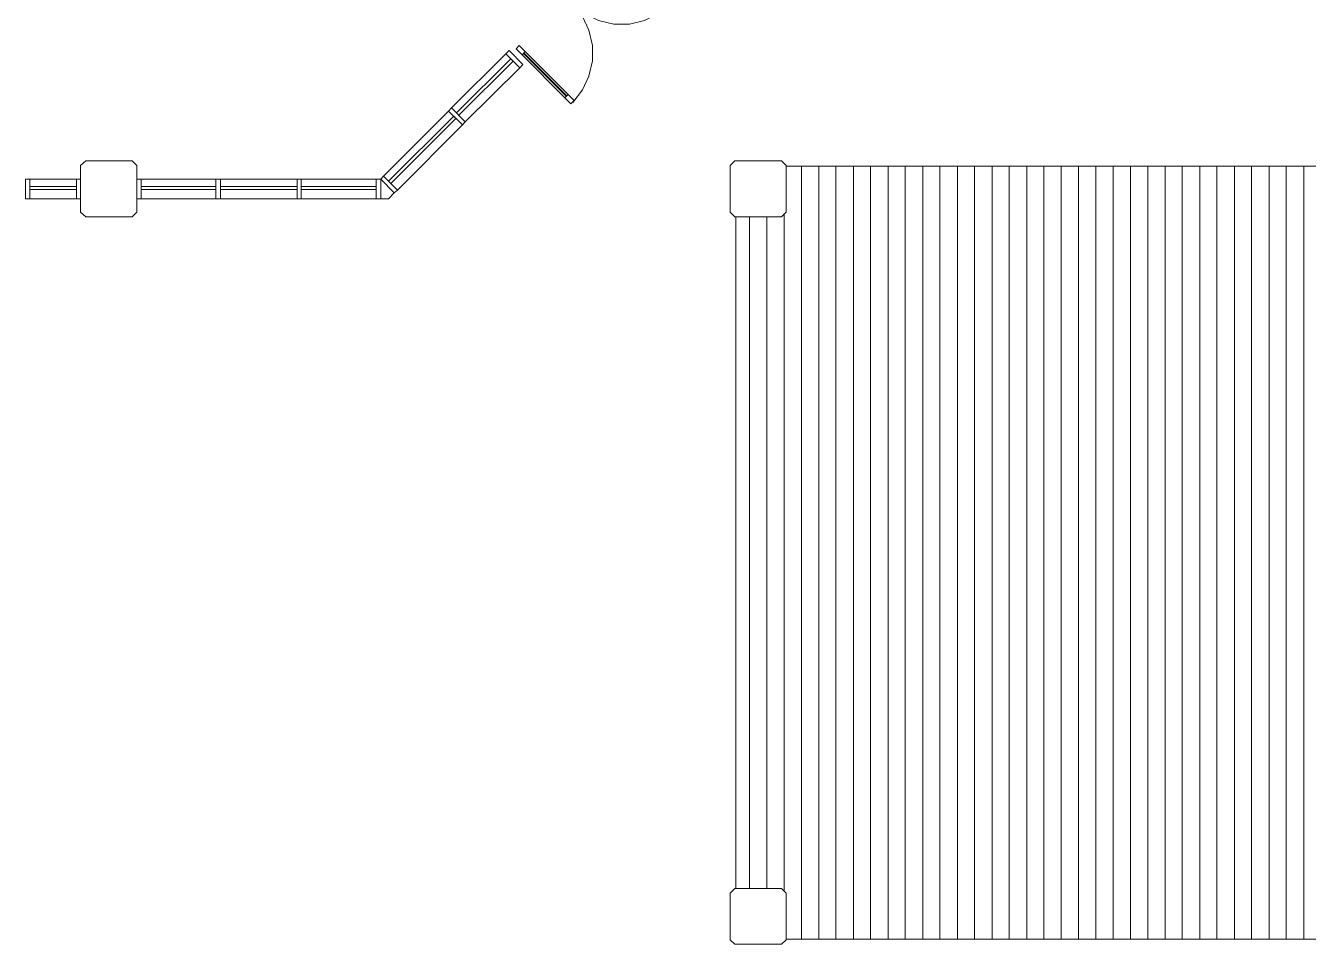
# Model space of a CAD drawing. Header units: inches. Extents: x 41 to 295, y 38 to 271.
# Drawn here: x 178.1 to 227.48, y 180.84 to 216.2 of the extents above; entities that cross this region are included whole.
import ezdxf

# ---------------------------------------------------------------- set-up
doc = ezdxf.new("R2010")
doc.units = ezdxf.units.IN
doc.header["$MEASUREMENT"] = 0

msp = doc.modelspace()

# ---------------------------------------------------------------- linework, layer by layer
at = {"color": 7, "lineweight": 9}
for points in [[(199.165, 213.244), (199.538, 213.724), (199.787, 214.258), (199.929, 214.845), (199.929, 215.431), (199.787, 216.018), (199.538, 216.551), (199.165, 217.013), (199.627, 216.658), (200.16, 216.391), (200.747, 216.249), (201.351, 216.249), (201.92, 216.391), (202.471, 216.658), (202.933, 217.013)], [(196.978, 215.307), (197.102, 215.431)], [(199.218, 213.315), (197.102, 215.431)], [(196.587, 215.111), (194.489, 213.031)], [(199.218, 213.315), (199.093, 213.191), (196.978, 215.307)], [(197.209, 215.076), (197.333, 215.2)], [(198.916, 213.475), (197.262, 215.129)], [(198.933, 213.493), (197.28, 215.147)], [(197.12, 214.578), (195.022, 212.498)], [(198.862, 213.422), (198.987, 213.547)], [(194.382, 212.907), (191.876, 210.4)], [(194.915, 212.373), (192.409, 209.867)], [(207.965, 181.031), (207.965, 210.791)], [(208.64, 181.031), (208.64, 210.791)], [(209.298, 181.031), (209.298, 210.791)], [(209.973, 181.031), (209.973, 210.791)], [(210.631, 181.031), (210.631, 210.791)], [(211.307, 181.031), (211.307, 210.791)], [(211.964, 181.031), (211.964, 210.791)], [(212.64, 181.031), (212.64, 210.791)], [(213.298, 181.031), (213.298, 210.791)], [(213.973, 181.031), (213.973, 210.791)], [(214.631, 181.031), (214.631, 210.791)], [(215.307, 181.031), (215.307, 210.791)], [(215.964, 181.031), (215.964, 210.791)], [(216.64, 181.031), (216.64, 210.791)], [(217.298, 181.031), (217.298, 210.791)], [(217.973, 181.031), (217.973, 210.791)], [(218.631, 181.031), (218.631, 210.791)], [(219.306, 181.031), (219.306, 210.791)], [(219.964, 181.031), (219.964, 210.791)], [(220.64, 181.031), (220.64, 210.791)], [(221.298, 181.031), (221.298, 210.791)], [(221.973, 181.031), (221.973, 210.791)], [(222.631, 181.031), (222.631, 210.791)], [(223.307, 181.031), (223.307, 210.791)], [(223.965, 181.031), (223.965, 210.791)], [(224.64, 181.031), (224.64, 210.791)], [(225.298, 181.031), (225.298, 210.791)], [(225.973, 181.031), (225.973, 210.791)], [(226.631, 181.031), (226.631, 210.791)], [(227.307, 181.031), (227.307, 210.791)], [(178.258, 210.293), (180.053, 210.293)], [(185.422, 210.293), (182.542, 210.293)], [(188.551, 210.293), (185.6, 210.293)], [(190.755, 210.293), (188.711, 210.293)], [(191.591, 210.293), (190.755, 210.293)], [(178.258, 209.529), (180.053, 209.529)], [(185.422, 209.529), (182.542, 209.529)], [(188.551, 209.529), (185.6, 209.529)], [(190.755, 209.529), (188.711, 209.529)], [(191.591, 209.529), (190.755, 209.529)], [(191.769, 209.529), (192.071, 209.529)], [(192.284, 209.76), (192.071, 209.529)], [(207.307, 182.898), (207.307, 208.924)], [(205.973, 182.987), (205.973, 208.835)], [(206.631, 182.987), (206.631, 208.835)]]:
    msp.add_lwpolyline(points, dxfattribs=at)
at = {"color": 7, "lineweight": 13}
for points in [[(194.773, 212.747), (196.871, 214.826), (196.782, 214.915), (194.685, 212.835)], [(192.16, 210.116), (194.666, 212.622), (194.578, 212.711), (192.071, 210.205)], [(180.053, 210.009), (178.258, 210.009), (178.258, 209.884), (180.053, 209.884)], [(182.542, 209.884), (185.422, 209.884), (185.422, 210.009), (182.542, 210.009)], [(185.6, 209.884), (188.551, 209.884), (188.551, 210.009), (185.6, 210.009)], [(188.711, 209.884), (191.591, 209.884), (191.591, 210.009), (188.711, 210.009)]]:
    msp.add_lwpolyline(points, close=True, dxfattribs=at)
at = {"color": 7, "lineweight": 18}
for points in [[(197.12, 214.578), (197.245, 214.702), (196.711, 215.235), (196.587, 215.111)], [(194.915, 212.373), (195.022, 212.498), (194.489, 213.031), (194.382, 212.907)], [(182.204, 210.987), (180.409, 210.987), (180.213, 210.809), (180.213, 209.013), (180.409, 208.835), (182.204, 208.835), (182.382, 209.013), (182.382, 210.809)], [(207.2, 210.987), (205.404, 210.987), (205.227, 210.809), (205.227, 209.013), (205.404, 208.835), (207.2, 208.835), (207.378, 209.013), (207.378, 210.809)], [(192.284, 209.76), (192.409, 209.867), (191.876, 210.4), (191.769, 210.293)], [(178.258, 210.293), (178.098, 210.293), (178.098, 209.529), (178.258, 209.529)], [(180.213, 210.293), (180.053, 210.293), (180.053, 209.529), (180.213, 209.529)], [(182.382, 209.529), (182.542, 209.529), (182.542, 210.293), (182.382, 210.293)], [(185.422, 209.529), (185.6, 209.529), (185.6, 210.293), (185.422, 210.293)], [(188.551, 209.529), (188.711, 209.529), (188.711, 210.293), (188.551, 210.293)], [(191.591, 209.529), (191.769, 209.529), (191.769, 210.293), (191.591, 210.293)], [(207.2, 182.987), (205.404, 182.987), (205.227, 182.809), (205.227, 181.013), (205.404, 180.836), (207.2, 180.836), (207.378, 181.013), (207.378, 182.809)]]:
    msp.add_lwpolyline(points, close=True, dxfattribs=at)
at = {"color": 7, "lineweight": 9}
msp.add_lwpolyline([(207.378, 210.791), (207.378, 209.013), (207.2, 208.835), (205.44, 208.835), (205.44, 182.987), (207.2, 182.987), (207.378, 182.81), (207.378, 181.032), (231.893, 181.032), (231.893, 182.81), (233.226, 182.81), (233.404, 182.987), (235.146, 182.987), (235.146, 208.835), (233.404, 208.835), (233.226, 209.013), (233.226, 210.791)], close=True, dxfattribs=at)

doc.saveas('drawing.dxf')
